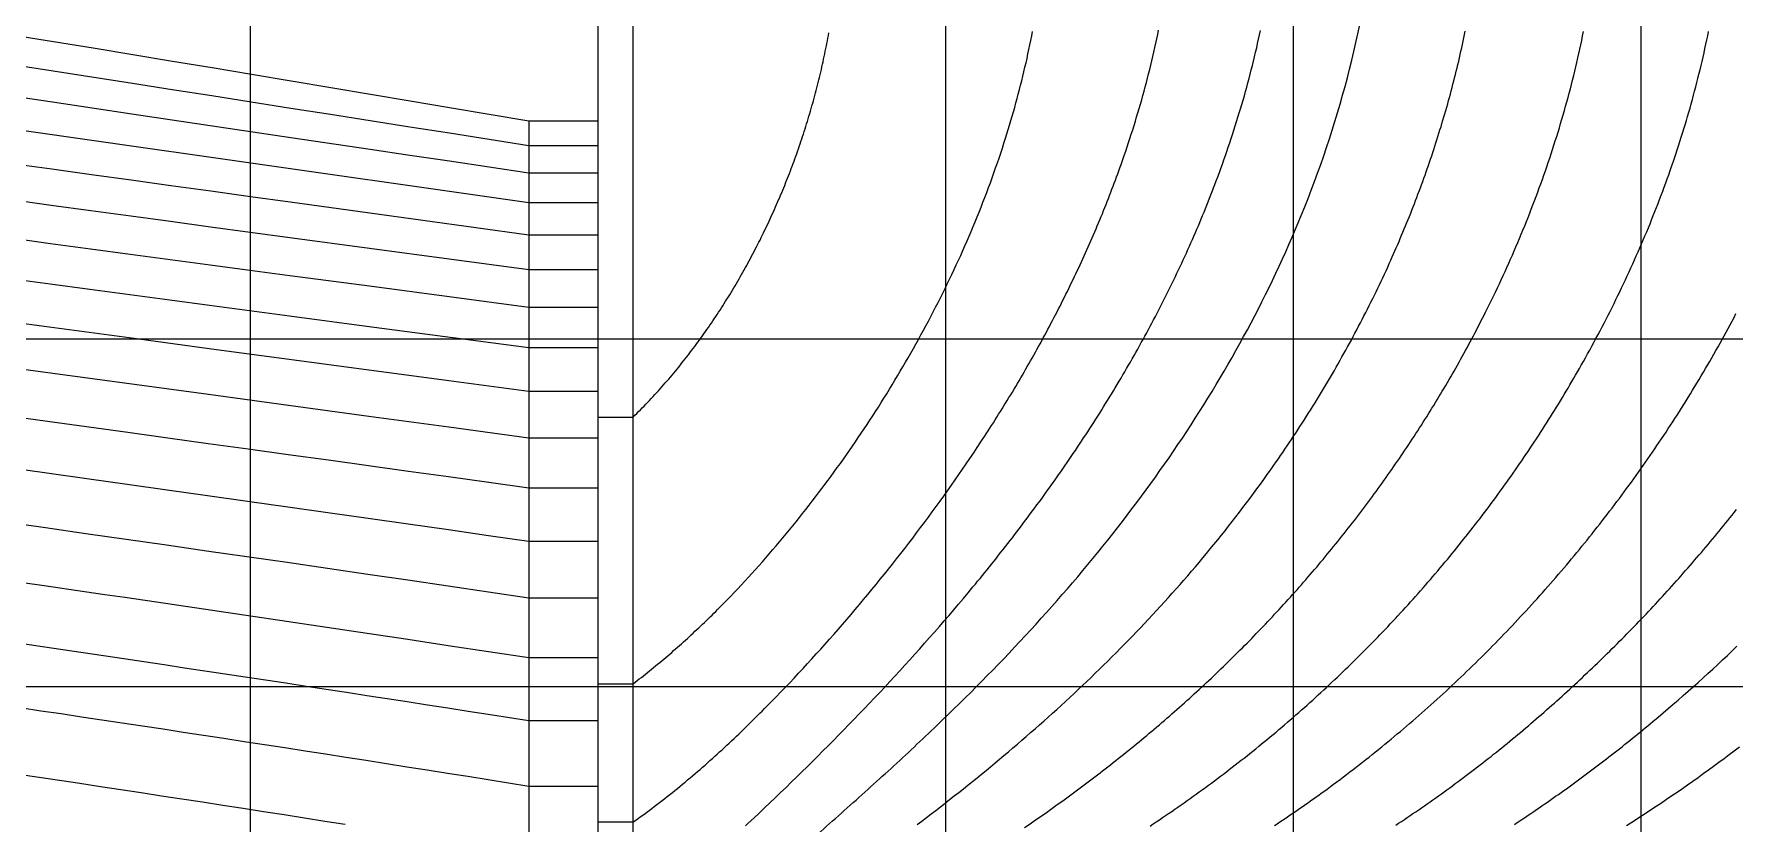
# Model space of a CAD drawing. Extents: x 11249 to 82946, y 15238 to 34763.
# Drawn here: x 57622 to 60069, y 25924 to 27060 of the extents above; entities that cross this region are included whole.
import ezdxf

# ---------------------------------------------------------------- set-up
doc = ezdxf.new("R2010")
doc.units = 0
doc.header["$LTSCALE"] = 250
doc.layers.add('03_Lines_Frames1', color=7, linetype='CONTINUOUS', lineweight=15)
doc.layers.add('03_Lines_Grid', color=253, linetype='CONTINUOUS', lineweight=15)
doc.layers.add('Make2D$Annotation$S0CO1', color=1, linetype='CONTINUOUS', true_color=0xff0000)

# ---------------------------------------------------------------- blocks, each defined once
blk = doc.blocks.new('*U5')
at = {"layer": '03_Lines_Grid'}
blk.add_line((0, -4367.6), (0, 3840), dxfattribs=at)
blk = doc.blocks.new('*U6')
at = {"layer": 'Make2D$Annotation$S0CO1', "color": 0, "linetype": 'ByBlock', "lineweight": -2, "transparency": 16777216}
for p in [(0, 0), (500, 0)]:
    blk.add_blockref('*U5', p, dxfattribs=at)
blk = doc.blocks.new('*U7')
at = {"layer": '03_Lines_Grid'}
blk.add_line((0, -4367.6), (0, 3840), dxfattribs=at)
blk = doc.blocks.new('*U8')
at = {"layer": 'Make2D$Annotation$S0CO1', "color": 0, "linetype": 'ByBlock', "lineweight": -2, "transparency": 16777216}
for p in [(0, 0), (500, 0), (1000, 0), (1500, 0)]:
    blk.add_blockref('*U7', p, dxfattribs=at)

msp = doc.modelspace()

# ---------------------------------------------------------------- linework, layer by layer
at = {"layer": '03_Lines_Frames1', "color": 2}
for p, q in [((58483.8, 25636.9), (58483.8, 28102.6)), ((58333.8, 26935), (58333.8, 25025.1))]:
    msp.add_line(p, q, dxfattribs=at)
for points in [[(57593.5, 27058.3), (57650.5, 27049), (57707.4, 27039.7), (57764.4, 27030.3), (57821.4, 27020.9), (57878.3, 27011.5), (57935.3, 27002), (57992.2, 26992.5), (58049.2, 26983), (58106.1, 26973.5), (58163.1, 26963.9), (58220, 26954.3), (58276.9, 26944.7), (58333.8, 26935), (58433.8, 26935)], [(58645.7, 25921.1), (58649.6, 25924.8), (58657.5, 25932.1), (58665.3, 25939.4), (58673, 25946.7), (58680.7, 25954), (58688.4, 25961.3), (58696.1, 25968.7), (58703.8, 25976.1), (58711.4, 25983.6), (58719.1, 25991.1), (58726.7, 25998.6), (58734.3, 26006), (58741.9, 26013.5), (58749.4, 26021), (58756.9, 26028.6), (58764.5, 26036.1), (58772, 26043.7), (58779.4, 26051.3), (58786.9, 26058.9), (58794.3, 26066.6), (58801.7, 26074.2), (58809.1, 26081.9), (58816.5, 26089.6), (58823.9, 26097.3), (58831.2, 26105), (58838.5, 26112.8), (58845.8, 26120.6), (58853.1, 26128.4), (58860.3, 26136.2), (58867.5, 26144.1), (58874.7, 26151.9), (58881.9, 26159.8), (58889, 26167.7), (58896.2, 26175.6), (58903.2, 26183.6), (58910.3, 26191.6), (58917.4, 26199.6), (58924.4, 26207.6), (58931.3, 26215.7), (58938.3, 26223.7), (58945.2, 26231.8), (58952.1, 26240), (58959, 26248.1), (58965.8, 26256.3), (58969.2, 26260.4), (58972.7, 26264.5), (58976.1, 26268.6), (58979.4, 26272.7), (58982.8, 26276.9), (58986.2, 26281), (58989.6, 26285.2), (58992.9, 26289.3), (58996.3, 26293.5), (58999.6, 26297.6), (59003, 26301.8), (59006.3, 26306), (59009.6, 26310.2), (59012.9, 26314.4), (59016.2, 26318.6), (59019.5, 26322.8), (59022.8, 26327), (59026.1, 26331.2), (59029.3, 26335.4), (59032.6, 26339.7), (59035.8, 26343.9), (59039.1, 26348.1), (59042.3, 26352.4), (59045.5, 26356.7), (59048.8, 26360.9), (59052, 26365.2), (59055.1, 26369.5), (59058.3, 26373.8), (59061.5, 26378.1), (59064.7, 26382.4), (59067.8, 26386.7), (59071, 26391), (59074.1, 26395.3), (59077.2, 26399.6), (59080.4, 26404), (59083.5, 26408.3), (59086.6, 26412.7), (59089.7, 26417), (59092.7, 26421.4), (59095.8, 26425.8), (59098.9, 26430.2), (59101.9, 26434.5), (59105, 26438.9), (59108, 26443.3), (59111, 26447.7), (59114, 26452.2), (59117, 26456.6), (59120, 26461), (59123, 26465.4), (59125.9, 26469.9), (59128.9, 26474.3), (59131.8, 26478.8), (59134.8, 26483.3), (59137.7, 26487.7), (59140.6, 26492.2), (59143.5, 26496.7), (59146.4, 26501.2), (59149.2, 26505.7), (59152.1, 26510.2), (59155, 26514.7), (59157.8, 26519.2), (59160.6, 26523.8), (59163.5, 26528.3), (59166.3, 26532.9), (59169.1, 26537.4), (59171.9, 26542), (59174.6, 26546.5), (59177.4, 26551.1), (59180.1, 26555.7), (59182.9, 26560.3), (59185.6, 26564.9), (59188.3, 26569.5), (59191, 26574.1), (59193.7, 26578.7), (59196.4, 26583.3), (59199.1, 26588), (59201.7, 26592.6), (59204.3, 26597.3), (59207, 26601.9), (59209.6, 26606.6), (59212.2, 26611.2), (59214.8, 26615.9), (59217.4, 26620.6), (59219.9, 26625.3), (59222.5, 26630), (59225, 26634.7), (59227.5, 26639.4), (59230, 26644.1), (59232.5, 26648.8), (59235, 26653.6), (59237.5, 26658.3), (59240, 26663.1), (59242.4, 26667.8), (59244.8, 26672.6), (59247.2, 26677.3), (59249.6, 26682.1), (59252, 26686.9), (59254.4, 26691.7), (59256.8, 26696.5), (59259.1, 26701.3), (59261.4, 26706.1), (59263.8, 26710.9), (59266.1, 26715.7), (59268.4, 26720.6), (59270.6, 26725.4), (59272.9, 26730.2), (59275.1, 26735.1), (59277.4, 26739.9), (59279.6, 26744.8), (59281.8, 26749.7), (59284, 26754.6), (59286.2, 26759.4), (59288.3, 26764.3), (59290.4, 26769.2), (59292.6, 26774.1), (59294.7, 26779), (59296.8, 26784), (59298.9, 26788.9), (59300.9, 26793.8), (59303, 26798.8), (59305, 26803.7), (59307, 26808.6), (59309, 26813.6), (59311, 26818.6), (59313, 26823.5), (59314.9, 26828.5), (59316.9, 26833.5), (59318.8, 26838.5), (59320.7, 26843.5), (59322.6, 26848.5), (59324.8, 26854.5), (59327.1, 26860.6), (59329.3, 26866.6), (59331.5, 26872.7), (59333.6, 26878.8), (59335.8, 26884.9), (59337.9, 26891), (59339.9, 26897.1), (59342, 26903.2), (59344, 26909.3), (59346, 26915.5), (59348, 26921.6), (59350, 26927.7), (59351.9, 26933.9), (59353.8, 26940.1), (59355.7, 26946.2), (59357.6, 26952.4), (59359.4, 26958.6), (59361.2, 26964.8), (59363, 26971), (59364.7, 26977.2), (59366.4, 26983.5), (59368.1, 26989.7), (59369.8, 26995.9), (59371.4, 27002.2), (59373, 27008.4), (59374.6, 27014.7), (59376.2, 27020.9), (59377.7, 27027.2), (59379.2, 27033.5), (59380.7, 27039.8), (59382.1, 27046), (59383.5, 27052.3), (59384.9, 27058.6), (59386.3, 27065)], [(58433.8, 26859.6), (58333.8, 26859.6), (58276.8, 26868.2), (58219.7, 26876.7), (58162.7, 26885.2), (58105.6, 26893.7), (57991.5, 26910.7), (57763.2, 26944.6), (57649.1, 26961.6), (57535, 26978.6)], [(58433.8, 26608.3), (58333.8, 26608.3), (58104.3, 26638.8), (57989.5, 26654), (57874.8, 26669.3), (57817.4, 26676.9), (57760, 26684.6), (57702.7, 26692.2), (57645.3, 26699.9), (57587.9, 26707.6)], [(59406.4, 25921.5), (59410.2, 25924), (59414, 25926.5), (59417.7, 25929), (59421.5, 25931.5), (59425.2, 25934.1), (59429, 25936.6), (59432.7, 25939.1), (59436.5, 25941.7), (59440.2, 25944.3), (59443.9, 25946.9), (59447.7, 25949.4), (59451.4, 25952), (59455.1, 25954.6), (59458.8, 25957.3), (59462.5, 25959.9), (59466.2, 25962.5), (59469.9, 25965.2), (59473.6, 25967.8), (59477.2, 25970.5), (59482, 25973.9), (59486.7, 25977.4), (59491.4, 25980.8), (59496, 25984.3), (59500.7, 25987.8), (59505.4, 25991.3), (59510, 25994.8), (59514.7, 25998.4), (59519.3, 26001.9), (59523.9, 26005.5), (59528.5, 26009.1), (59533.1, 26012.7), (59537.7, 26016.3), (59542.3, 26019.9), (59546.8, 26023.5), (59551.4, 26027.2), (59555.9, 26030.8), (59560.5, 26034.5), (59565, 26038.2), (59569.5, 26041.9), (59574, 26045.6), (59578.5, 26049.3), (59582.9, 26053.1), (59587.4, 26056.8), (59591.8, 26060.6), (59596.3, 26064.4), (59600.7, 26068.2), (59605.1, 26072), (59609.5, 26075.8), (59613.9, 26079.7), (59618.3, 26083.5), (59622.7, 26087.4), (59627, 26091.3), (59631.4, 26095.1), (59635.7, 26099), (59640.1, 26103), (59644.4, 26106.9), (59648.7, 26110.8), (59653, 26114.8), (59657.2, 26118.7), (59661.5, 26122.7), (59665.8, 26126.7), (59670, 26130.7), (59674.2, 26134.7), (59678.5, 26138.8), (59682.7, 26142.8), (59686.9, 26146.9), (59691, 26150.9), (59695.2, 26155), (59699.4, 26159.1), (59703.5, 26163.2), (59707.7, 26167.3), (59711.8, 26171.4), (59715.9, 26175.6), (59720, 26179.7), (59724.1, 26183.9), (59728.2, 26188), (59732.2, 26192.2), (59736.3, 26196.4), (59740.3, 26200.6), (59744.4, 26204.8), (59748.4, 26209.1), (59752.4, 26213.3), (59756.4, 26217.6), (59760.3, 26221.8), (59764.3, 26226.1), (59768.3, 26230.4), (59772.2, 26234.7), (59776.1, 26239), (59780, 26243.3), (59784, 26247.6), (59787.8, 26252), (59791.7, 26256.3), (59795.6, 26260.7), (59799.5, 26265.1), (59803.3, 26269.5), (59807.1, 26273.9), (59811, 26278.3), (59814.8, 26282.7), (59818.6, 26287.1), (59822.3, 26291.6), (59826.1, 26296), (59829.9, 26300.5), (59833.6, 26305), (59837.3, 26309.4), (59841.1, 26313.9), (59844.8, 26318.4), (59848.5, 26323), (59852.1, 26327.5), (59855.8, 26332), (59859.5, 26336.6), (59863.1, 26341.1), (59866.7, 26345.7), (59870.4, 26350.3), (59874, 26354.8), (59877.5, 26359.4), (59881.1, 26364), (59884.7, 26368.7), (59888.2, 26373.3), (59891.8, 26377.9), (59895.3, 26382.6), (59898.8, 26387.2), (59902.3, 26391.9), (59905.8, 26396.6), (59909.3, 26401.3), (59912.7, 26406), (59916.2, 26410.7), (59919.6, 26415.4), (59923, 26420.1), (59926.4, 26424.8), (59929.8, 26429.6), (59933.2, 26434.4), (59936.5, 26439.1), (59939.9, 26443.9), (59943.2, 26448.7), (59946.6, 26453.5), (59949.9, 26458.3), (59953.2, 26463.1), (59956.4, 26467.9), (59959.7, 26472.8), (59963, 26477.6), (59966.2, 26482.4), (59969.4, 26487.3), (59972.6, 26492.2), (59975.8, 26497.1), (59979, 26501.9), (59982.2, 26506.8), (59985.3, 26511.7), (59988.6, 26516.8), (59991.8, 26521.9), (59995, 26527), (59998.2, 26532.1), (60001.4, 26537.2), (60004.5, 26542.3), (60007.7, 26547.5), (60010.8, 26552.6), (60013.9, 26557.8), (60017, 26563), (60020.1, 26568.1), (60023.2, 26573.3), (60026.2, 26578.5), (60029.3, 26583.7), (60032.3, 26589), (60035.3, 26594.2), (60038.3, 26599.4), (60041.2, 26604.7), (60044.2, 26609.9), (60047.1, 26615.2), (60050, 26620.5), (60052.9, 26625.8), (60055.8, 26631), (60058.7, 26636.3), (60061.5, 26641.7), (60064.4, 26647), (60067.2, 26652.3), (60070, 26657.6)], [(58433.8, 26248.5), (58333.8, 26248.5), (58275.9, 26257), (58218, 26265.6), (58160.1, 26274.1), (58102.2, 26282.6), (58044.3, 26291), (57986.4, 26299.5), (57928.5, 26307.9), (57870.5, 26316.2), (57812.6, 26324.6), (57754.7, 26332.9), (57696.7, 26341.1), (57638.8, 26349.4), (57580.9, 26357.6)]]:
    msp.add_lwpolyline(points, dxfattribs=at)
at = {"layer": '03_Lines_Frames1'}
for points in [[(58433.8, 25926.5), (58483.8, 25926.5), (58487.7, 25929.2), (58491.5, 25931.9), (58495.4, 25934.7), (58499.2, 25937.4), (58503, 25940.2), (58506.8, 25943), (58510.6, 25945.8), (58514.4, 25948.7), (58518.1, 25951.5), (58521.9, 25954.4), (58525.6, 25957.2), (58529.3, 25960.1), (58533, 25963), (58536.7, 25966), (58540.4, 25968.9), (58544.1, 25971.9), (58547.8, 25974.8), (58551.4, 25977.8), (58555.1, 25980.8), (58558.7, 25983.8), (58562.3, 25986.9), (58565.9, 25989.9), (58569.5, 25993), (58573.1, 25996), (58576.7, 25999.1), (58580.3, 26002.2), (58583.8, 26005.3), (58587.4, 26008.4), (58590.9, 26011.5), (58594.4, 26014.7), (58597.9, 26017.8), (58601.4, 26021), (58604.9, 26024.1), (58608.3, 26027.3), (58611.8, 26030.4), (58615.3, 26033.6), (58618.7, 26036.8), (58622.1, 26040), (58625.6, 26043.3), (58629, 26046.5), (58632.4, 26049.8), (58635.9, 26053), (58639.3, 26056.3), (58642.7, 26059.6), (58646.1, 26062.9), (58649.5, 26066.2), (58652.9, 26069.5), (58656.3, 26072.8), (58659.6, 26076.1), (58663, 26079.5), (58666.3, 26082.8), (58669.7, 26086.1), (58673, 26089.5), (58676.4, 26092.9), (58679.7, 26096.2), (58683, 26099.6), (58686.3, 26103), (58689.6, 26106.4), (58696.1, 26113.1), (58702.6, 26119.9), (58709.1, 26126.7), (58715.5, 26133.5), (58721.9, 26140.3), (58728.3, 26147.2), (58734.7, 26154.2), (58741.1, 26161.1), (58747.4, 26168.1), (58753.8, 26175.1), (58760.1, 26182.2), (58766.3, 26189.2), (58772.6, 26196.3), (58778.8, 26203.4), (58785, 26210.5), (58791.1, 26217.7), (58797.3, 26224.8), (58803.3, 26232), (58809.4, 26239.2), (58815.4, 26246.4), (58821.5, 26253.6), (58827.4, 26260.9), (58833.4, 26268.2), (58839.4, 26275.5), (58845.3, 26282.8), (58851.2, 26290.2), (58857.1, 26297.5), (58862.9, 26304.9), (58868.7, 26312.4), (58874.5, 26319.8), (58880.3, 26327.3), (58886, 26334.7), (58891.7, 26342.2), (58897.4, 26349.8), (58903, 26357.3), (58908.6, 26364.8), (58914.2, 26372.4), (58919.7, 26380), (58925.3, 26387.7), (58930.8, 26395.3), (58936.2, 26403), (58941.7, 26410.7), (58947.1, 26418.4), (58952.5, 26426.1), (58957.8, 26433.9), (58963.1, 26441.7), (58968.4, 26449.5), (58973.7, 26457.3), (58978.9, 26465.2), (58984.1, 26473.1), (58989.3, 26481), (58991.8, 26484.9), (58994.4, 26488.9), (58996.9, 26492.9), (58999.5, 26496.8), (59002, 26500.8), (59004.5, 26504.8), (59007.1, 26508.8), (59009.6, 26512.8), (59012.1, 26516.8), (59014.6, 26520.8), (59017, 26524.8), (59019.5, 26528.8), (59022, 26532.9), (59024.4, 26536.9), (59026.9, 26540.9), (59029.3, 26544.9), (59031.7, 26549), (59034.1, 26553), (59036.5, 26557.1), (59038.9, 26561.1), (59041.3, 26565.2), (59043.7, 26569.3), (59046.1, 26573.4), (59048.4, 26577.4), (59050.8, 26581.5), (59053.1, 26585.6), (59055.5, 26589.7), (59057.8, 26593.8), (59060.1, 26597.9), (59062.4, 26602), (59064.7, 26606.1), (59067, 26610.2), (59069.2, 26614.4), (59071.5, 26618.5), (59073.7, 26622.6), (59076, 26626.8), (59078.2, 26630.9), (59080.4, 26635.1), (59082.7, 26639.2), (59084.9, 26643.4), (59087.1, 26647.6), (59089.2, 26651.7), (59091.4, 26655.9), (59093.6, 26660.1), (59095.7, 26664.3), (59097.9, 26668.5), (59100, 26672.7), (59102.1, 26676.9), (59104.2, 26681.2), (59106.3, 26685.4), (59108.4, 26689.6), (59110.5, 26693.8), (59112.6, 26698.1), (59114.6, 26702.3), (59116.7, 26706.6), (59118.7, 26710.8), (59120.7, 26715.1), (59122.7, 26719.4), (59124.7, 26723.6), (59126.7, 26727.9), (59128.7, 26732.2), (59130.7, 26736.5), (59132.6, 26740.8), (59134.6, 26745.1), (59136.5, 26749.4), (59138.4, 26753.7), (59140.3, 26758), (59142.2, 26762.3), (59144.1, 26766.7), (59146, 26771), (59147.9, 26775.3), (59149.7, 26779.7), (59151.5, 26784), (59153.4, 26788.4), (59155.2, 26792.7), (59157, 26797.1), (59158.8, 26801.4), (59160.5, 26805.8), (59162.3, 26810.2), (59164.1, 26814.6), (59165.8, 26818.9), (59167.5, 26823.3), (59169.2, 26827.7), (59170.9, 26832.1), (59172.6, 26836.5), (59174.3, 26840.9), (59175.9, 26845.3), (59177.6, 26849.8), (59179.2, 26854.2), (59180.8, 26858.6), (59182.5, 26863), (59184, 26867.5), (59185.6, 26871.9), (59187.2, 26876.4), (59188.7, 26880.8), (59190.3, 26885.3), (59192.4, 26891.4), (59194.4, 26897.5), (59196.5, 26903.6), (59198.5, 26909.7), (59200.4, 26915.8), (59202.4, 26922), (59204.3, 26928.1), (59206.2, 26934.3), (59208.1, 26940.5), (59209.9, 26946.6), (59211.8, 26952.8), (59213.6, 26959), (59215.3, 26965.2), (59217.1, 26971.4), (59218.8, 26977.6), (59220.5, 26983.9), (59222.1, 26990.1), (59223.7, 26996.3), (59225.3, 27002.6), (59226.9, 27008.8), (59228.5, 27015.1), (59230, 27021.4), (59231.5, 27027.6), (59232.9, 27033.9), (59234.3, 27040.2), (59235.7, 27046.5), (59237.1, 27052.8), (59238.4, 27059.1), (59239.7, 27065.4)], [(58433.8, 26125.3), (58483.8, 26125.3), (58486.8, 26127.6), (58489.8, 26129.9), (58492.8, 26132.2), (58495.8, 26134.5), (58498.7, 26136.8), (58501.7, 26139.1), (58504.6, 26141.5), (58507.6, 26143.8), (58510.5, 26146.2), (58513.4, 26148.6), (58516.3, 26151), (58519.2, 26153.4), (58522.1, 26155.8), (58525, 26158.2), (58527.9, 26160.6), (58530.8, 26163), (58533.7, 26165.5), (58536.5, 26167.9), (58539.4, 26170.4), (58542.2, 26172.9), (58545, 26175.4), (58547.9, 26177.9), (58550.7, 26180.4), (58553.5, 26182.9), (58556.3, 26185.4), (58559.1, 26187.9), (58561.9, 26190.5), (58564.6, 26193), (58567.4, 26195.6), (58570.2, 26198.1), (58572.9, 26200.7), (58575.7, 26203.3), (58578.4, 26205.8), (58581.1, 26208.4), (58583.9, 26211), (58586.6, 26213.6), (58589.3, 26216.2), (58592, 26218.9), (58594.7, 26221.5), (58597.4, 26224.1), (58600, 26226.8), (58602.7, 26229.4), (58605.4, 26232.1), (58608, 26234.8), (58610.7, 26237.4), (58613.3, 26240.1), (58618.6, 26245.5), (58623.9, 26250.9), (58629.1, 26256.4), (58634.3, 26261.9), (58639.4, 26267.3), (58644.6, 26272.9), (58649.7, 26278.4), (58654.7, 26284), (58659.8, 26289.5), (58664.8, 26295.1), (58669.8, 26300.8), (58674.7, 26306.4), (58679.7, 26312.1), (58684.6, 26317.8), (58689.5, 26323.5), (58694.3, 26329.3), (58699.2, 26335.1), (58704, 26340.9), (58708.8, 26346.7), (58713.6, 26352.5), (58718.3, 26358.4), (58723, 26364.2), (58727.7, 26370.1), (58732.3, 26376), (58737, 26382), (58741.6, 26387.9), (58746.2, 26393.9), (58750.7, 26399.9), (58755.2, 26405.9), (58759.8, 26411.9), (58764.2, 26417.9), (58768.7, 26424), (58773.2, 26430.1), (58777.6, 26436.2), (58782, 26442.3), (58786.3, 26448.5), (58790.7, 26454.6), (58795, 26460.8), (58799.3, 26467), (58803.5, 26473.2), (58807.7, 26479.4), (58811.9, 26485.6), (58816.1, 26491.8), (58820.3, 26498.1), (58824.4, 26504.4), (58828.5, 26510.7), (58832.6, 26517), (58836.6, 26523.3), (58840.7, 26529.7), (58844.7, 26536.1), (58848.6, 26542.5), (58852.6, 26548.9), (58856.5, 26555.3), (58860.4, 26561.7), (58864.3, 26568.2), (58868.1, 26574.7), (58872, 26581.2), (58875.7, 26587.7), (58879.5, 26594.2), (58883.2, 26600.8), (58887, 26607.3), (58890.6, 26613.9), (58894.3, 26620.5), (58897.9, 26627.1), (58901.5, 26633.7), (58905.1, 26640.3), (58908.6, 26646.9), (58912.1, 26653.6), (58915.6, 26660.3), (58919, 26666.9), (58922.4, 26673.6), (58925.8, 26680.3), (58929.2, 26687.1), (58932.5, 26693.8), (58935.8, 26700.6), (58939.1, 26707.3), (58942.3, 26714.1), (58945.5, 26720.9), (58948.7, 26727.8), (58951.8, 26734.6), (58955, 26741.4), (58958, 26748.3), (58961.1, 26755.2), (58964.1, 26762.1), (58967.1, 26769), (58970, 26775.9), (58973, 26782.9), (58975.8, 26789.8), (58978.7, 26796.8), (58981.5, 26803.8), (58984.3, 26810.8), (58987.1, 26817.8), (58989.8, 26824.8), (58992.5, 26831.8), (58995.1, 26838.9), (58997.7, 26845.9), (59000.3, 26853), (59002.8, 26860.1), (59005.3, 26867.2), (59007.8, 26874.3), (59010.2, 26881.4), (59012.6, 26888.5), (59015, 26895.7), (59017.3, 26902.8), (59019.6, 26910), (59021.5, 26916.3), (59023.5, 26922.6), (59025.4, 26928.9), (59027.3, 26935.3), (59029.1, 26941.6), (59030.9, 26947.9), (59032.7, 26954.3), (59034.5, 26960.7), (59036.2, 26967), (59037.9, 26973.4), (59039.6, 26979.8), (59041.2, 26986.2), (59042.8, 26992.6), (59044.4, 26999), (59046, 27005.4), (59047.5, 27011.9), (59049, 27018.3), (59050.4, 27024.8), (59051.8, 27031.2), (59053.2, 27037.7), (59054.6, 27044.1), (59055.9, 27050.6), (59057.2, 27057.1), (59058.4, 27063.6)], [(58433.8, 26508.9), (58483.8, 26508.9), (58486.5, 26511.5), (58489.2, 26514.1), (58491.8, 26516.7), (58494.5, 26519.4), (58497.1, 26522.1), (58499.7, 26524.7), (58502.3, 26527.4), (58504.9, 26530.1), (58507.5, 26532.9), (58510.1, 26535.6), (58512.6, 26538.3), (58515.2, 26541.1), (58517.7, 26543.9), (58520.2, 26546.6), (58522.7, 26549.4), (58525.2, 26552.2), (58527.7, 26555.1), (58530.2, 26557.9), (58532.6, 26560.7), (58535.1, 26563.6), (58537.5, 26566.4), (58539.9, 26569.3), (58542.4, 26572.2), (58544.7, 26575), (58547.1, 26577.9), (58549.5, 26580.8), (58551.9, 26583.8), (58554.2, 26586.7), (58556.5, 26589.6), (58558.8, 26592.6), (58561.1, 26595.5), (58563.4, 26598.5), (58565.7, 26601.4), (58568, 26604.4), (58570.2, 26607.4), (58572.5, 26610.4), (58574.7, 26613.4), (58576.9, 26616.4), (58579.2, 26619.5), (58581.4, 26622.5), (58583.5, 26625.5), (58585.7, 26628.6), (58587.9, 26631.7), (58590, 26634.7), (58592.2, 26637.8), (58594.3, 26640.9), (58596.4, 26644), (58598.5, 26647.1), (58600.6, 26650.2), (58602.7, 26653.3), (58604.8, 26656.5), (58606.8, 26659.6), (58608.9, 26662.7), (58610.9, 26665.9), (58612.9, 26669), (58614.9, 26672.2), (58616.9, 26675.4), (58618.9, 26678.6), (58620.9, 26681.7), (58622.9, 26684.9), (58624.8, 26688.1), (58626.7, 26691.3), (58628.7, 26694.6), (58630.6, 26697.8), (58632.5, 26701), (58634.4, 26704.2), (58636.2, 26707.5), (58638.1, 26710.7), (58640, 26714), (58641.8, 26717.2), (58643.6, 26720.5), (58645.5, 26723.8), (58647.3, 26727), (58649.1, 26730.3), (58650.9, 26733.6), (58652.6, 26736.9), (58654.4, 26740.2), (58656.1, 26743.5), (58657.9, 26746.9), (58659.6, 26750.2), (58661.3, 26753.5), (58663, 26756.8), (58664.7, 26760.2), (58666.4, 26763.5), (58668.1, 26766.9), (58669.7, 26770.2), (58671.4, 26773.6), (58673, 26777), (58674.6, 26780.4), (58676.3, 26783.7), (58677.9, 26787.1), (58679.4, 26790.5), (58681, 26793.9), (58682.6, 26797.3), (58684.1, 26800.7), (58685.7, 26804.1), (58687.2, 26807.5), (58688.7, 26811), (58690.2, 26814.4), (58691.7, 26817.8), (58693.2, 26821.3), (58694.7, 26824.7), (58696.1, 26828.2), (58697.6, 26831.6), (58699, 26835.1), (58700.5, 26838.5), (58701.9, 26842), (58703.3, 26845.5), (58704.7, 26849), (58706, 26852.4), (58707.4, 26855.9), (58708.8, 26859.4), (58710.1, 26862.9), (58711.4, 26866.4), (58712.7, 26869.9), (58714, 26873.4), (58715.3, 26876.9), (58716.6, 26880.5), (58717.9, 26884), (58719.2, 26887.5), (58720.4, 26891), (58721.6, 26894.6), (58722.9, 26898.1), (58724.1, 26901.7), (58725.3, 26905.2), (58726.5, 26908.8), (58727.6, 26912.3), (58728.8, 26915.9), (58730, 26919.5), (58731.2, 26923.2), (58732.3, 26926.9), (58733.5, 26930.6), (58734.6, 26934.2), (58735.7, 26937.9), (58736.8, 26941.6), (58737.9, 26945.3), (58739, 26949), (58740.1, 26952.7), (58741.1, 26956.4), (58742.2, 26960.1), (58743.2, 26963.8), (58744.2, 26967.6), (58745.2, 26971.3), (58746.2, 26975), (58747.2, 26978.7), (58748.2, 26982.5), (58749.1, 26986.2), (58750.1, 26989.9), (58751, 26993.7), (58751.9, 26997.4), (58752.8, 27001.2), (58753.7, 27004.9), (58754.6, 27008.7), (58755.4, 27012.4), (58756.3, 27016.2), (58757.1, 27019.9), (58757.9, 27023.7), (58758.7, 27027.5), (58759.5, 27031.2), (58760.3, 27035), (58761.1, 27038.8), (58761.8, 27042.6), (58762.6, 27046.3), (58763.3, 27050.1), (58764, 27053.9), (58764.7, 27057.7), (58765.4, 27061.5)], [(58892.6, 25922.7), (58899.2, 25927.8), (58905.9, 25932.9), (58912.6, 25938), (58919.2, 25943.2), (58925.9, 25948.4), (58932.5, 25953.5), (58939.1, 25958.7), (58945.7, 25963.9), (58952.3, 25969.1), (58958.9, 25974.3), (58965.4, 25979.6), (58972, 25984.8), (58978.5, 25990.1), (58985, 25995.4), (58991.5, 26000.7), (58997.9, 26006), (59004.4, 26011.4), (59010.8, 26016.8), (59017.3, 26022.2), (59023.7, 26027.6), (59030.1, 26033), (59036.5, 26038.5), (59042.9, 26044), (59049.3, 26049.5), (59055.6, 26055), (59061.9, 26060.5), (59068.2, 26066.1), (59074.5, 26071.7), (59080.8, 26077.3), (59087.1, 26082.9), (59093.3, 26088.5), (59099.5, 26094.2), (59105.7, 26099.9), (59111.9, 26105.6), (59118, 26111.3), (59124.2, 26117.1), (59130.3, 26122.8), (59136.4, 26128.6), (59142.5, 26134.4), (59148.5, 26140.3), (59154.6, 26146.1), (59160.6, 26152), (59166.6, 26157.9), (59172.5, 26163.9), (59178.5, 26169.8), (59184.4, 26175.8), (59190.3, 26181.8), (59196.2, 26187.8), (59202, 26193.8), (59207.9, 26199.9), (59213.7, 26205.9), (59219.5, 26212.1), (59225.2, 26218.2), (59231, 26224.3), (59236.7, 26230.5), (59242.4, 26236.7), (59248, 26242.9), (59253.7, 26249.2), (59259.3, 26255.5), (59264.9, 26261.7), (59270.5, 26268), (59276, 26274.4), (59281.5, 26280.7), (59287, 26287.1), (59292.5, 26293.5), (59297.9, 26299.9), (59303.3, 26306.3), (59308.7, 26312.8), (59314, 26319.3), (59319.3, 26325.8), (59324.6, 26332.3), (59329.9, 26338.9), (59335.2, 26345.4), (59340.4, 26352), (59345.6, 26358.7), (59350.7, 26365.3), (59355.9, 26372), (59361, 26378.6), (59366, 26385.4), (59371.1, 26392.1), (59376.1, 26398.8), (59381.1, 26405.6), (59386.1, 26412.4), (59391, 26419.2), (59395.9, 26426.1), (59399.1, 26430.6), (59402.3, 26435.2), (59405.5, 26439.7), (59408.7, 26444.3), (59411.9, 26448.9), (59415.1, 26453.5), (59418.2, 26458.1), (59421.4, 26462.7), (59424.5, 26467.3), (59427.6, 26471.9), (59430.7, 26476.6), (59433.8, 26481.2), (59436.8, 26485.9), (59439.9, 26490.5), (59442.9, 26495.2), (59445.9, 26499.9), (59449, 26504.6), (59452, 26509.3), (59454.9, 26514), (59457.9, 26518.7), (59460.9, 26523.4), (59463.8, 26528.1), (59466.7, 26532.9), (59469.6, 26537.6), (59472.5, 26542.4), (59475.4, 26547.2), (59478.3, 26551.9), (59481.1, 26556.7), (59484, 26561.5), (59486.8, 26566.3), (59489.6, 26571.1), (59492.4, 26576), (59495.2, 26580.8), (59497.9, 26585.6), (59500.7, 26590.5), (59503.4, 26595.3), (59506.1, 26600.2), (59508.8, 26605.1), (59511.5, 26610), (59514.2, 26614.8), (59516.9, 26619.7), (59519.5, 26624.7), (59522.1, 26629.6), (59524.8, 26634.5), (59527.3, 26639.4), (59529.9, 26644.4), (59532.5, 26649.3), (59535, 26654.3), (59537.6, 26659.2), (59540.1, 26664.2), (59542.6, 26669.2), (59545.1, 26674.2), (59547.6, 26679.2), (59550, 26684.2), (59552.4, 26689.2), (59554.9, 26694.2), (59557.3, 26699.2), (59559.7, 26704.3), (59562, 26709.3), (59564.4, 26714.4), (59566.7, 26719.4), (59569.1, 26724.5), (59571.4, 26729.5), (59573.7, 26734.6), (59575.6, 26739.1), (59577.6, 26743.5), (59579.6, 26748), (59581.5, 26752.5), (59583.5, 26757), (59585.4, 26761.5), (59587.3, 26765.9), (59589.2, 26770.4), (59591.1, 26774.9), (59593, 26779.5), (59594.9, 26784), (59596.7, 26788.5), (59598.5, 26793), (59600.4, 26797.5), (59602.2, 26802.1), (59604, 26806.6), (59605.8, 26811.2), (59607.5, 26815.7), (59609.3, 26820.3), (59611, 26824.8), (59612.7, 26829.4), (59614.5, 26834), (59616.2, 26838.5), (59617.8, 26843.1), (59619.5, 26847.7), (59621.2, 26852.3), (59622.8, 26856.9), (59624.4, 26861.5), (59626.1, 26866.1), (59627.7, 26870.7), (59629.3, 26875.3), (59630.8, 26880), (59632.4, 26884.6), (59633.9, 26889.2), (59635.5, 26893.9), (59637, 26898.5), (59638.5, 26903.1), (59640, 26907.8), (59641.4, 26912.5), (59642.9, 26917.1), (59644.3, 26921.8), (59645.8, 26926.4), (59647.2, 26931.1), (59648.6, 26935.8), (59650, 26940.5), (59651.4, 26945.2), (59652.7, 26949.9), (59654, 26954.6), (59655.4, 26959.3), (59656.7, 26964), (59658, 26968.7), (59659.3, 26973.4), (59660.5, 26978.1), (59661.8, 26982.8), (59663, 26987.5), (59664.2, 26992.3), (59665.4, 26997), (59666.6, 27001.7), (59667.8, 27006.5), (59668.9, 27011.2), (59670.1, 27016), (59671.2, 27020.7), (59672.3, 27025.5), (59673.4, 27030.2), (59674.5, 27035), (59675.6, 27039.8), (59676.6, 27044.5), (59677.6, 27049.3), (59678.7, 27054.1), (59679.6, 27058.9), (59680.6, 27063.7)], [(59047, 25918.5), (59054.9, 25923.9), (59062.8, 25929.4), (59070.6, 25934.8), (59078.4, 25940.3), (59086.2, 25945.9), (59094, 25951.4), (59101.7, 25957), (59109.5, 25962.7), (59117.2, 25968.3), (59124.9, 25974), (59128.7, 25976.9), (59132.6, 25979.8), (59136.4, 25982.6), (59140.2, 25985.5), (59144, 25988.4), (59147.8, 25991.3), (59151.6, 25994.2), (59155.4, 25997.1), (59159.2, 26000), (59163, 26003), (59166.7, 26005.9), (59170.5, 26008.9), (59174.3, 26011.8), (59178, 26014.8), (59181.7, 26017.7), (59185.5, 26020.7), (59189.2, 26023.7), (59192.9, 26026.7), (59196.7, 26029.7), (59200.4, 26032.7), (59204.1, 26035.7), (59207.8, 26038.8), (59211.5, 26041.8), (59215.2, 26044.8), (59218.8, 26047.9), (59222.5, 26051), (59226.2, 26054), (59229.8, 26057.1), (59233.5, 26060.2), (59237.1, 26063.3), (59240.8, 26066.4), (59244.4, 26069.5), (59248, 26072.6), (59251.7, 26075.8), (59255.3, 26078.9), (59258.9, 26082.1), (59262.5, 26085.2), (59266.1, 26088.4), (59269.6, 26091.5), (59273.2, 26094.7), (59276.8, 26097.9), (59280.3, 26101.1), (59283.9, 26104.3), (59287.4, 26107.5), (59291, 26110.7), (59294.5, 26114), (59298, 26117.2), (59301.5, 26120.4), (59305, 26123.7), (59308.5, 26127), (59312, 26130.2), (59315.5, 26133.5), (59319, 26136.8), (59322.4, 26140.1), (59325.9, 26143.4), (59329.3, 26146.7), (59332.8, 26150), (59336.2, 26153.3), (59339.6, 26156.7), (59343.1, 26160), (59346.5, 26163.4), (59349.9, 26166.7), (59353.3, 26170.1), (59356.7, 26173.5), (59360.1, 26176.9), (59363.4, 26180.3), (59366.8, 26183.7), (59370.2, 26187.1), (59373.5, 26190.5), (59376.8, 26193.9), (59380.2, 26197.4), (59383.5, 26200.8), (59386.8, 26204.3), (59390.1, 26207.7), (59393.4, 26211.2), (59396.7, 26214.7), (59400, 26218.2), (59403.3, 26221.7), (59406.5, 26225.2), (59409.8, 26228.7), (59413.1, 26232.2), (59416.3, 26235.7), (59419.5, 26239.2), (59422.7, 26242.8), (59426, 26246.3), (59429.2, 26249.9), (59432.4, 26253.5), (59435.6, 26257), (59438.7, 26260.6), (59441.9, 26264.2), (59445.1, 26267.8), (59448.2, 26271.4), (59451.4, 26275), (59454.5, 26278.6), (59457.6, 26282.3), (59460.7, 26285.9), (59463.9, 26289.5), (59467, 26293.2), (59470, 26296.9), (59473.1, 26300.5), (59476.2, 26304.2), (59479.3, 26307.9), (59482.3, 26311.6), (59485.4, 26315.3), (59488.4, 26319), (59491.4, 26322.7), (59494.4, 26326.4), (59497.4, 26330.1), (59500.4, 26333.9), (59503.4, 26337.6), (59506.4, 26341.3), (59509.4, 26345.1), (59512.3, 26348.9), (59515.3, 26352.6), (59518.2, 26356.4), (59521.2, 26360.2), (59524.1, 26364), (59527, 26367.8), (59529.9, 26371.6), (59532.8, 26375.4), (59535.7, 26379.2), (59538.5, 26383.1), (59541.4, 26386.9), (59544.3, 26390.8), (59547.1, 26394.6), (59549.9, 26398.5), (59552.8, 26402.3), (59555.6, 26406.2), (59558.4, 26410.1), (59561.2, 26414), (59564, 26417.9), (59566.7, 26421.8), (59569.5, 26425.7), (59572.3, 26429.6), (59575, 26433.5), (59577.7, 26437.5), (59580.5, 26441.4), (59583.2, 26445.3), (59585.9, 26449.3), (59588.6, 26453.2), (59591.3, 26457.2), (59594, 26461.2), (59596.6, 26465.2), (59599.3, 26469.2), (59601.9, 26473.1), (59604.5, 26477.1), (59607.2, 26481.1), (59609.8, 26485.2), (59612.4, 26489.2), (59615, 26493.2), (59617.6, 26497.2), (59620.1, 26501.3), (59622.7, 26505.3), (59625.2, 26509.4), (59627.8, 26513.4), (59630.3, 26517.5), (59632.8, 26521.6), (59635.3, 26525.7), (59637.8, 26529.7), (59640.3, 26533.8), (59642.8, 26537.9), (59645.3, 26542), (59647.7, 26546.2), (59650.2, 26550.3), (59652.6, 26554.4), (59655, 26558.5), (59657.4, 26562.7), (59659.8, 26566.8), (59662.2, 26571), (59664.6, 26575.1), (59667, 26579.3), (59669.3, 26583.5), (59671.7, 26587.6), (59674, 26591.8), (59676.3, 26596), (59678.6, 26600.2), (59680.9, 26604.4), (59683.2, 26608.6), (59685.5, 26612.8), (59687.8, 26617), (59690, 26621.3), (59692.3, 26625.5), (59694.5, 26629.7), (59696.7, 26634), (59698.9, 26638.2), (59701.1, 26642.5), (59703.3, 26646.7), (59705.5, 26651), (59707.7, 26655.3), (59709.8, 26659.5), (59712.7, 26665.4), (59715.6, 26671.2), (59718.5, 26677), (59721.3, 26682.9), (59724.1, 26688.7), (59726.9, 26694.6), (59729.7, 26700.5), (59732.4, 26706.4), (59735.2, 26712.3), (59737.9, 26718.2), (59740.6, 26724.1), (59743.2, 26730), (59745.9, 26736), (59748.5, 26741.9), (59751.1, 26747.9), (59753.6, 26753.8), (59756.2, 26759.8), (59758.7, 26765.8), (59761.2, 26771.8), (59763.7, 26777.8), (59766.2, 26783.8), (59768.6, 26789.9), (59771, 26795.9), (59773.4, 26802), (59775.7, 26808), (59778.1, 26814.1), (59780.4, 26820.1), (59782.7, 26826.2), (59785, 26832.3), (59787.2, 26838.4), (59789.4, 26844.5), (59791.6, 26850.6), (59793.8, 26856.8), (59795.9, 26862.9), (59798, 26869), (59800.1, 26875.2), (59802.2, 26881.4), (59804.2, 26887.5), (59806.3, 26893.7), (59808.3, 26899.9), (59810.2, 26906.1), (59812.2, 26912.3), (59814.1, 26918.5), (59816, 26924.7), (59817.8, 26931), (59819.7, 26937.2), (59821.5, 26943.4), (59823.3, 26949.7), (59825, 26955.9), (59826.8, 26962.2), (59828.5, 26968.5), (59830.2, 26974.8), (59831.8, 26981.1), (59833.4, 26987.3), (59835, 26993.6), (59836.6, 27000), (59838.2, 27006.3), (59839.7, 27012.6), (59841.2, 27018.9), (59842.6, 27025.3), (59844.1, 27031.6), (59845.5, 27037.9), (59846.9, 27044.3), (59848.2, 27050.6), (59849.5, 27057), (59850.8, 27063.4)], [(59227.3, 25920.7), (59231.8, 25923.7), (59236.3, 25926.7), (59240.8, 25929.7), (59245.2, 25932.7), (59249.7, 25935.7), (59254.1, 25938.8), (59258.6, 25941.8), (59263, 25944.9), (59267.5, 25947.9), (59271.9, 25951), (59276.3, 25954.1), (59280.7, 25957.2), (59285.1, 25960.3), (59289.5, 25963.5), (59293.8, 25966.6), (59298.2, 25969.8), (59302.5, 25972.9), (59306.9, 25976.1), (59311.2, 25979.3), (59315.6, 25982.5), (59319.9, 25985.7), (59324.2, 25988.9), (59328.5, 25992.2), (59332.8, 25995.4), (59337.1, 25998.7), (59341.3, 26002), (59345.6, 26005.2), (59349.9, 26008.5), (59354.1, 26011.8), (59358.3, 26015.2), (59362.6, 26018.5), (59366.8, 26021.8), (59371, 26025.2), (59375.2, 26028.5), (59379.4, 26031.9), (59383.6, 26035.3), (59387.7, 26038.7), (59391.9, 26042.1), (59396.1, 26045.5), (59400.2, 26049), (59404.4, 26052.4), (59408.5, 26055.9), (59412.6, 26059.4), (59416.7, 26062.9), (59420.8, 26066.4), (59424.9, 26069.9), (59429, 26073.4), (59433.1, 26076.9), (59437.1, 26080.4), (59441.2, 26084), (59445.2, 26087.6), (59449.3, 26091.1), (59453.3, 26094.7), (59457.3, 26098.3), (59461.3, 26101.9), (59465.3, 26105.5), (59469.3, 26109.2), (59473.2, 26112.8), (59477.2, 26116.5), (59481.2, 26120.1), (59485.1, 26123.8), (59489, 26127.5), (59492.9, 26131.2), (59496.9, 26134.9), (59500.8, 26138.6), (59504.6, 26142.3), (59508.5, 26146.1), (59512.4, 26149.8), (59516.3, 26153.6), (59520.1, 26157.4), (59523.9, 26161.1), (59527.8, 26164.9), (59531.6, 26168.7), (59535.4, 26172.6), (59539.2, 26176.4), (59543, 26180.2), (59546.8, 26184.1), (59550.5, 26187.9), (59554.3, 26191.8), (59558, 26195.7), (59561.7, 26199.6), (59565.5, 26203.5), (59569.2, 26207.4), (59572.9, 26211.3), (59576.6, 26215.2), (59580.2, 26219.2), (59583.9, 26223.1), (59587.6, 26227.1), (59591.2, 26231), (59594.8, 26235), (59598.5, 26239), (59602.1, 26243), (59605.7, 26247), (59609.3, 26251), (59612.8, 26255.1), (59616.4, 26259.1), (59620, 26263.1), (59623.5, 26267.2), (59627, 26271.3), (59630.6, 26275.4), (59634.1, 26279.4), (59637.6, 26283.5), (59641.1, 26287.6), (59644.5, 26291.8), (59648, 26295.9), (59651.5, 26300), (59654.9, 26304.2), (59658.3, 26308.3), (59661.8, 26312.5), (59665.2, 26316.7), (59668.6, 26320.8), (59671.9, 26325), (59675.3, 26329.2), (59678.7, 26333.5), (59682, 26337.7), (59685.4, 26341.9), (59688.7, 26346.1), (59692, 26350.4), (59695.3, 26354.7), (59698.6, 26358.9), (59701.9, 26363.2), (59705.2, 26367.5), (59708.4, 26371.8), (59711.7, 26376.1), (59714.9, 26380.4), (59718.1, 26384.7), (59721.3, 26389), (59724.5, 26393.4), (59727.7, 26397.7), (59730.9, 26402.1), (59734, 26406.5), (59737.2, 26410.8), (59740.3, 26415.2), (59743.4, 26419.6), (59746.6, 26424), (59749.6, 26428.4), (59752.7, 26432.8), (59755.8, 26437.3), (59758.9, 26441.7), (59761.9, 26446.1), (59765, 26450.6), (59768, 26455), (59771, 26459.5), (59774, 26464), (59777, 26468.5), (59779.9, 26473), (59782.9, 26477.5), (59785.9, 26482), (59788.8, 26486.5), (59791.7, 26491), (59794.6, 26495.6), (59797.5, 26500.1), (59800.4, 26504.7), (59803.3, 26509.2), (59806.2, 26513.8), (59809, 26518.4), (59811.8, 26523), (59814.7, 26527.5), (59817.5, 26532.1), (59820.3, 26536.8), (59823, 26541.4), (59825.8, 26546), (59828.6, 26550.6), (59831.3, 26555.3), (59834, 26559.9), (59836.7, 26564.6), (59839.4, 26569.2), (59842.1, 26573.9), (59844.8, 26578.6), (59847.5, 26583.3), (59850.6, 26588.7), (59853.6, 26594.2), (59856.7, 26599.7), (59859.7, 26605.2), (59862.7, 26610.8), (59865.7, 26616.3), (59868.7, 26621.8), (59871.6, 26627.4), (59874.6, 26633), (59877.5, 26638.5), (59880.4, 26644.1), (59883.3, 26649.7), (59886.2, 26655.3), (59889, 26660.9), (59891.8, 26666.6), (59894.6, 26672.2), (59897.4, 26677.8), (59900.2, 26683.5), (59902.9, 26689.2), (59905.6, 26694.8), (59908.3, 26700.5), (59911, 26706.2), (59913.7, 26711.9), (59916.3, 26717.6), (59918.9, 26723.4), (59921.5, 26729.1), (59924.1, 26734.8), (59926.7, 26740.6), (59929.2, 26746.3), (59931.7, 26752.1), (59934.2, 26757.9), (59936.7, 26763.7), (59939.1, 26769.4), (59941.6, 26775.2), (59944, 26781.1), (59946.4, 26786.9), (59948.7, 26792.7), (59951.1, 26798.6), (59953.4, 26804.4), (59955.7, 26810.3), (59958, 26816.1), (59960.2, 26822), (59962.5, 26827.9), (59964.7, 26833.8), (59966.9, 26839.7), (59969, 26845.6), (59971.2, 26851.5), (59973.3, 26857.4), (59975.4, 26863.4), (59977.5, 26869.3), (59979.5, 26875.3), (59981.5, 26881.2), (59983.5, 26887.2), (59985.5, 26893.2), (59987.5, 26899.2), (59989.4, 26905.2), (59991.3, 26911.2), (59993.2, 26917.2), (59995, 26923.2), (59996.9, 26929.2), (59998.7, 26935.2), (60000.4, 26941.3), (60002.2, 26947.3), (60003.9, 26953.3), (60005.6, 26959.4), (60007.3, 26965.5), (60009, 26971.6), (60010.6, 26977.7), (60012.2, 26983.8), (60013.8, 26989.9), (60015.3, 26996), (60016.8, 27002.1), (60018.3, 27008.2), (60019.8, 27014.3), (60021.3, 27020.5), (60022.7, 27026.6), (60024.1, 27032.7), (60025.4, 27038.9), (60026.8, 27045.1), (60028.1, 27051.2), (60029.4, 27057.4), (60030.6, 27063.6)], [(58433.8, 26898.9), (58333.8, 26898.9), (58276.8, 26908), (58219.8, 26917), (58162.8, 26926), (58105.8, 26935), (58048.8, 26943.9), (57991.8, 26952.9), (57934.8, 26961.8), (57877.8, 26970.7), (57820.8, 26979.6), (57763.8, 26988.5), (57649.8, 27006.2), (57421.7, 27041.7)], [(58433.8, 26816.9), (58333.8, 26816.9), (58219.6, 26833.2), (57991.1, 26865.7), (57876.9, 26882), (57762.6, 26898.3), (57705.5, 26906.5), (57648.4, 26914.7), (57591.3, 26922.9)], [(58433.8, 26770.7), (58333.8, 26770.7), (58105.1, 26802.1), (57990.7, 26817.9), (57933.6, 26825.7), (57876.4, 26833.6), (57819.2, 26841.5), (57762.1, 26849.5), (57704.9, 26857.4), (57647.7, 26865.3), (57590.5, 26873.3)], [(58433.8, 26720.6), (58333.8, 26720.6), (58104.8, 26751.4), (57990.4, 26766.8), (57933.1, 26774.5), (57875.9, 26782.2), (57818.7, 26790), (57761.4, 26797.7), (57704.2, 26805.5), (57647, 26813.3), (57589.7, 26821.1)], [(58433.8, 26666.5), (58333.8, 26666.5), (58104.6, 26697), (57990, 26712.2), (57932.7, 26719.9), (57875.4, 26727.5), (57818.1, 26735.2), (57760.8, 26742.9), (57703.5, 26750.5), (57646.2, 26758.2), (57588.9, 26766)], [(58433.8, 26545.7), (58333.8, 26545.7), (58218.9, 26561.1), (57874.1, 26607.2), (57759.2, 26622.6), (57644.3, 26638), (57529.4, 26653.4)], [(58433.8, 26478.5), (58333.8, 26478.5), (58218.7, 26494.2), (58103.6, 26509.8), (57988.5, 26525.4), (57873.4, 26541.1), (57528.1, 26587.8)], [(58433.8, 26406.6), (58333.8, 26406.6), (58276.2, 26414.6), (58218.5, 26422.7), (58160.9, 26430.7), (58103.2, 26438.7), (58045.6, 26446.7), (57987.9, 26454.7), (57930.2, 26462.7), (57872.6, 26470.6), (57814.9, 26478.6), (57757.2, 26486.5), (57641.9, 26502.4), (57526.6, 26518.2)], [(58433.8, 26329.9), (58333.8, 26329.9), (58276.1, 26338.2), (58218.3, 26346.5), (58160.5, 26354.7), (58102.7, 26363), (58045, 26371.2), (57987.2, 26379.4), (57929.4, 26387.6), (57871.6, 26395.7), (57813.8, 26403.9), (57756.1, 26412), (57698.3, 26420.1), (57640.5, 26428.1), (57582.7, 26436.2)], [(59580.7, 25921.9), (59584.8, 25924.6), (59589, 25927.4), (59593.1, 25930.1), (59597.3, 25932.9), (59601.4, 25935.7), (59605.5, 25938.5), (59609.6, 25941.3), (59613.7, 25944.1), (59617.8, 25946.9), (59621.9, 25949.8), (59626, 25952.6), (59630, 25955.5), (59634.1, 25958.3), (59638.2, 25961.2), (59642.2, 25964.1), (59646.3, 25967), (59650.3, 25969.9), (59654.3, 25972.8), (59658.3, 25975.8), (59662.4, 25978.7), (59666.4, 25981.7), (59670.4, 25984.6), (59674.3, 25987.6), (59678.3, 25990.6), (59682.3, 25993.6), (59686.3, 25996.6), (59690.2, 25999.6), (59694.2, 26002.6), (59698.1, 26005.6), (59702, 26008.7), (59705.9, 26011.7), (59709.9, 26014.8), (59713.8, 26017.9), (59717.7, 26020.9), (59721.5, 26024), (59725.4, 26027.1), (59729.3, 26030.2), (59733.2, 26033.3), (59737, 26036.5), (59740.9, 26039.6), (59744.7, 26042.7), (59748.6, 26045.9), (59752.4, 26049.1), (59756.2, 26052.2), (59760, 26055.4), (59763.8, 26058.6), (59767.6, 26061.8), (59771.4, 26065), (59775.2, 26068.2), (59779, 26071.5), (59782.7, 26074.7), (59786.5, 26078), (59790.2, 26081.2), (59794, 26084.5), (59797.7, 26087.7), (59801.5, 26091), (59805.2, 26094.3), (59808.9, 26097.6), (59812.6, 26100.9), (59816.3, 26104.2), (59820, 26107.6), (59823.6, 26110.9), (59827.3, 26114.2), (59831, 26117.6), (59834.6, 26120.9), (59838.3, 26124.3), (59841.9, 26127.7), (59845.6, 26131.1), (59849.2, 26134.5), (59852.8, 26137.9), (59856.4, 26141.3), (59860, 26144.7), (59863.6, 26148.1), (59867.2, 26151.6), (59870.8, 26155), (59874.4, 26158.5), (59877.9, 26161.9), (59881.5, 26165.4), (59885, 26168.9), (59888.6, 26172.4), (59892.1, 26175.8), (59895.6, 26179.3), (59899.1, 26182.9), (59902.7, 26186.4), (59906.2, 26189.9), (59909.6, 26193.4), (59913.1, 26197), (59916.6, 26200.5), (59920.1, 26204.1), (59923.5, 26207.6), (59927, 26211.2), (59930.4, 26214.8), (59933.8, 26218.4), (59937.3, 26221.9), (59940.7, 26225.5), (59944.1, 26229.2), (59947.5, 26232.8), (59950.9, 26236.4), (59954.3, 26240), (59957.7, 26243.7), (59961, 26247.3), (59964.4, 26251), (59967.7, 26254.6), (59971.1, 26258.3), (59974.4, 26262), (59977.8, 26265.7), (59981.1, 26269.4), (59984.4, 26273.1), (59987.7, 26276.8), (59991, 26280.5), (59994.3, 26284.2), (59997.6, 26288), (60000.8, 26291.7), (60004.1, 26295.4), (60007.4, 26299.2), (60010.6, 26302.9), (60013.8, 26306.7), (60017.1, 26310.5), (60020.3, 26314.3), (60023.5, 26318), (60026.7, 26321.8), (60029.9, 26325.6), (60033.1, 26329.4), (60036.2, 26333.3), (60039.4, 26337.1), (60042.6, 26340.9), (60045.7, 26344.7), (60048.9, 26348.6), (60052, 26352.4), (60055.1, 26356.3), (60058.2, 26360.2), (60061.3, 26364), (60064.4, 26367.9), (60067.5, 26371.8), (60070.6, 26375.7)], [(58433.8, 26162.4), (58333.8, 26162.4), (58275.8, 26171.2), (58217.7, 26180), (58159.7, 26188.8), (58101.6, 26197.5), (58043.5, 26206.2), (57985.5, 26214.9), (57927.4, 26223.5), (57898.3, 26227.8), (57869.3, 26232.1), (57840.2, 26236.4), (57811.2, 26240.7), (57782.1, 26244.9), (57753.1, 26249.2), (57724, 26253.4), (57695, 26257.6), (57636.9, 26266.1), (57578.8, 26274.5)], [(58433.8, 26071.9), (58333.8, 26071.9), (58275.6, 26081), (58246.5, 26085.6), (58217.4, 26090.1), (58188.3, 26094.6), (58159.1, 26099.1), (58130, 26103.6), (58100.9, 26108.1), (58071.8, 26112.6), (58042.6, 26117), (58013.5, 26121.5), (57984.4, 26125.9), (57955.3, 26130.3), (57926.1, 26134.8), (57897, 26139.2), (57867.9, 26143.5), (57838.7, 26147.9), (57809.6, 26152.3), (57780.4, 26156.6), (57751.3, 26161), (57722.2, 26165.3), (57693, 26169.6), (57663.9, 26173.9), (57634.7, 26178.2), (57605.6, 26182.5)], [(59751.3, 25923.1), (59755.3, 25925.7), (59759.3, 25928.3), (59763.3, 25931), (59767.2, 25933.6), (59771.2, 25936.3), (59775.2, 25938.9), (59779.2, 25941.6), (59783.1, 25944.3), (59787.1, 25947), (59791, 25949.7), (59795, 25952.4), (59798.9, 25955.1), (59802.8, 25957.9), (59806.7, 25960.6), (59810.6, 25963.4), (59814.6, 25966.1), (59818.5, 25968.9), (59822.4, 25971.7), (59826.2, 25974.4), (59830.1, 25977.2), (59834, 25980), (59837.8, 25982.8), (59841.7, 25985.7), (59845.5, 25988.5), (59849.4, 25991.3), (59853.2, 25994.2), (59857, 25997), (59860.8, 25999.9), (59864.7, 26002.7), (59868.5, 26005.6), (59872.3, 26008.5), (59876.1, 26011.4), (59879.9, 26014.3), (59883.6, 26017.2), (59887.4, 26020.1), (59891.2, 26023.1), (59894.9, 26026), (59898.7, 26028.9), (59902.4, 26031.9), (59906.2, 26034.8), (59909.9, 26037.8), (59913.7, 26040.8), (59917.4, 26043.8), (59921.1, 26046.8), (59924.8, 26049.8), (59928.5, 26052.8), (59932.2, 26055.8), (59935.9, 26058.8), (59939.6, 26061.8), (59943.3, 26064.9), (59946.9, 26067.9), (59950.6, 26071), (59957.9, 26077.1), (59965.2, 26083.3), (59972.5, 26089.5), (59979.7, 26095.7), (59986.9, 26101.9), (59994.1, 26108.2), (60001.3, 26114.5), (60008.4, 26120.9), (60015.5, 26127.3), (60022.6, 26133.7), (60029.7, 26140.1), (60036.7, 26146.5), (60043.7, 26153), (60050.7, 26159.5), (60057.6, 26166.1), (60064.5, 26172.6), (60071.4, 26179.2)], [(58433.8, 25977.7), (58333.8, 25977.7), (58304.6, 25982.4), (58275.4, 25987), (58246.2, 25991.7), (58217, 25996.3), (58187.8, 26000.9), (58158.5, 26005.5), (58129.3, 26010.1), (58100.1, 26014.7), (58070.9, 26019.3), (58041.6, 26023.8), (58012.4, 26028.4), (57983.2, 26032.9), (57954, 26037.4), (57924.7, 26041.9), (57895.5, 26046.4), (57866.2, 26050.9), (57837, 26055.3), (57807.8, 26059.8), (57778.5, 26064.2), (57749.3, 26068.6), (57720, 26073), (57690.8, 26077.4), (57661.5, 26081.8), (57632.3, 26086.1), (57603, 26090.5)], [(59912.4, 25921.3), (59916.3, 25923.8), (59924.1, 25928.7), (59931.9, 25933.7), (59939.6, 25938.8), (59947.3, 25943.9), (59955, 25949), (59962.7, 25954.1), (59970.3, 25959.2), (59977.9, 25964.4), (59985.4, 25969.6), (59993, 25974.8), (60000.5, 25980.1), (60008, 25985.4), (60015.5, 25990.7), (60023, 25996.1), (60030.5, 26001.5), (60037.9, 26006.9), (60045.4, 26012.4), (60052.8, 26017.9), (60060.2, 26023.4), (60067.6, 26029), (60074.9, 26034.5)], [(58069.9, 25922.8), (58040.5, 25927.4), (58011.2, 25932), (57981.9, 25936.6), (57952.5, 25941.2), (57923.2, 25945.7), (57893.8, 25950.3), (57864.5, 25954.8), (57835.1, 25959.3), (57805.8, 25963.8), (57776.4, 25968.2), (57747, 25972.7), (57717.7, 25977.1), (57688.3, 25981.6), (57658.9, 25986), (57629.6, 25990.4), (57600.2, 25994.7)]]:
    msp.add_lwpolyline(points, dxfattribs=at)
msp.add_open_spline([(58513.5, 25706.9), (58526, 25715.5), (58537.8, 25724.5), (58561.3, 25743.4), (58573, 25753.4), (58590, 25768.2), (58595.6, 25773.2), (58606.9, 25783.2), (58612.6, 25788.2), (58623.8, 25798.2), (58629.5, 25803.2), (58640.7, 25813.2), (58646.4, 25818.2), (58663.3, 25833.3), (58674.6, 25843.2), (58697.2, 25863.2), (58708.5, 25873.1), (58742.5, 25903), (58765.1, 25922.9), (58798.9, 25953), (58810.1, 25963.1), (58832.5, 25983.3), (58843.7, 25993.4), (58877.1, 26024), (58899.1, 26044.5), (58964.5, 26107.3), (59006.8, 26149.9), (59089.2, 26238.8), (59128.8, 26284.5), (59204.3, 26379.3), (59240.2, 26428.2), (59307.4, 26529.1), (59338.7, 26581.1), (59396, 26687.9), (59422, 26742.8), (59444.9, 26798.9), (59471.2, 26863.3), (59493.5, 26929.5), (59528.7, 27064.1), (59541.5, 27132.8), (59556.1, 27271.3), (59557.8, 27341.4), (59548, 27480.6), (59536.5, 27549.8), (59517.4, 27617), (59504, 27664.1), (59487, 27710.2), (59457.2, 27777.4), (59446.6, 27799.5), (59424.2, 27843), (59412.3, 27864.5), (59375.3, 27928), (59348.7, 27968.8), (59306.5, 28029), (59292.3, 28048.7), (59270.3, 28078.2), (59263, 28087.9), (59248.2, 28107.4), (59240.7, 28117.1), (59233.3, 28126.8), (59224.9, 28137.7), (59216.5, 28148.6), (59199.6, 28170.4), (59191.1, 28181.3), (59174.2, 28203.1), (59165.7, 28214), (59148.8, 28235.8), (59140.3, 28246.7), (59123.4, 28268.5), (59115, 28279.4), (59098.2, 28301.3), (59089.9, 28312.3), (59065.2, 28345.1), (59048.6, 28367.8), (59017.1, 28413.2), (59001.5, 28437), (58980.4, 28473.3), (58973.7, 28485.6), (58961.2, 28510.8), (58955.4, 28523.6), (58939.7, 28563.1), (58931.9, 28590), (58922.9, 28646.3), (58921.8, 28674.3), (58925.9, 28730.5), (58930.9, 28757.9), (58944.9, 28811.6), (58954, 28838), (58974.7, 28889.3), (58986.5, 28914.5), (59011.7, 28963.6), (59025.3, 28987.9), (59067.5, 29058.4), (59098.8, 29104.7), (59162.7, 29193.4), (59196.7, 29237.4), (59231, 29280), (59274.4, 29333.9), (59320, 29387.6), (59411.5, 29491.7), (59458.7, 29543.7), (59600, 29695.5), (59699, 29797.1), (59821, 29919.4), (59845.6, 29944), (59895, 29993.1), (59919.8, 30017.5), (59994.2, 30090.7), (60044, 30139.4), (60143.8, 30236.4), (60193.8, 30284.9), (60293.9, 30381.7), (60344, 30430), (60444, 30526.9), (60493.9, 30575.3), (60593.6, 30672.5), (60643.3, 30721.3), (60791.9, 30868), (60890.1, 30966.8), (61083.8, 31167.1), (61178.9, 31268.4), (61365.6, 31475.8), (61456.1, 31580.7), (61544.6, 31688.7), (61647.3, 31814), (61745.1, 31940.7), (61935, 32202.7), (62025.4, 32335.5), (62163, 32549.5), (62212.2, 32628.4), (62260.3, 32708)], degree=3, knots=[0.000368, 0.000368, 0.000368, 0.000368, 45.6909, 45.6909, 90.499787, 90.499787, 113.114417, 113.114417, 135.729326, 135.729326, 158.344219, 158.344219, 180.959113, 180.959113, 226.17334, 226.17334, 271.387636, 271.387636, 361.816231, 361.816231, 407.042962, 407.042962, 452.269977, 452.269977, 542.863446, 542.863446, 724.269376, 724.269376, 906.155775, 906.155775, 1087.928086, 1087.928086, 1269.712574, 1269.712574, 1451.448524, 1451.448524, 1451.448524, 1660.526787, 1660.526787, 1869.605989, 1869.605989, 2079.150013, 2079.150013, 2288.786819, 2288.786819, 2288.786819, 2435.605567, 2435.605567, 2509.03086, 2509.03086, 2582.464612, 2582.464612, 2729.438321, 2729.438321, 2802.962585, 2802.962585, 2839.620177, 2839.620177, 2876.278558, 2876.278558, 2876.278558, 2917.763973, 2917.763973, 2959.24948, 2959.24948, 3000.734995, 3000.734995, 3042.220513, 3042.220513, 3083.709515, 3083.709515, 3125.198646, 3125.198646, 3207.369577, 3207.369577, 3291.240003, 3291.240003, 3333.44631, 3333.44631, 3375.694371, 3375.694371, 3461.261978, 3461.261978, 3546.843125, 3546.843125, 3630.392336, 3630.392336, 3713.671315, 3713.671315, 3796.723495, 3796.723495, 3879.803715, 3879.803715, 4044.114898, 4044.114898, 4208.816811, 4208.816811, 4208.816811, 4416.804201, 4416.804201, 4625.215559, 4625.215559, 5039.718966, 5039.718966, 5144.273676, 5144.273676, 5248.828998, 5248.828998, 5457.939587, 5457.939587, 5667.050409, 5667.050409, 5876.161659, 5876.161659, 6085.292044, 6085.292044, 6294.422698, 6294.422698, 6712.589853, 6712.589853, 7131.40665, 7131.40665, 7550.866105, 7550.866105, 7550.866105, 8036.542689, 8036.542689, 8521.143825, 8521.143825, 8799.433047, 8799.433047, 8799.433047, 8799.433047], dxfattribs=at)
at = {"layer": '03_Lines_Grid'}
for p, q in [((12843.7, 26621.5), (63550.2, 26621.5)), ((12843.7, 26121.5), (63550.2, 26121.5))]:
    msp.add_line(p, q, dxfattribs=at)

# ---------------------------------------------------------------- block references
at = {"layer": 'Make2D$Annotation$S0CO1', "xscale": -1}
msp.add_blockref('*U6', (58433.8, 28868.1), dxfattribs=at)
at = {"layer": 'Make2D$Annotation$S0CO1'}
msp.add_blockref('*U8', (58433.8, 28868.1), dxfattribs=at)

doc.saveas('drawing.dxf')
